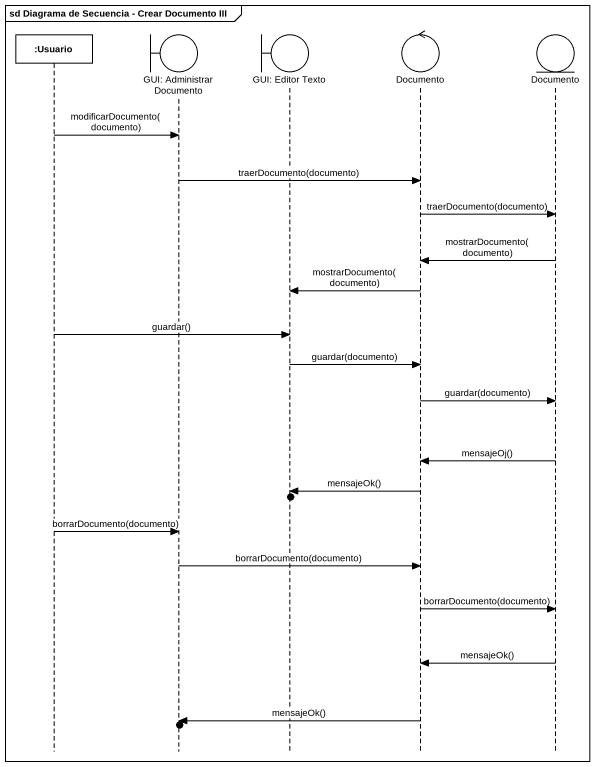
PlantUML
@startuml
mainframe sd Diagrama de Secuencia - Crear Documento III
hide footbox
participant ":Usuario" as Usuario
boundary "GUI: Administrar Documento" as GUI_Administrar_Documento
boundary "GUI: Editor Texto" as GUI_Editor_Texto
control Documento
entity "Documento" as Documento_2

Usuario -> GUI_Administrar_Documento : modificarDocumento(documento)
GUI_Administrar_Documento -> Documento : traerDocumento(documento)
Documento -> Documento_2 : traerDocumento(documento)
Documento_2 -> Documento : mostrarDocumento(documento)
Documento -> GUI_Editor_Texto : mostrarDocumento(documento)
Usuario -> GUI_Editor_Texto : guardar()
GUI_Editor_Texto -> Documento : guardar(documento)
Documento -> Documento_2 : guardar(documento)
Documento_2 -> Documento : mensajeOj()
Documento -> GUI_Editor_Texto : mensajeOk()
Usuario -> GUI_Administrar_Documento : borrarDocumento(documento)
GUI_Administrar_Documento -> Documento : borrarDocumento(documento)
Documento -> Documento_2 : borrarDocumento(documento)
Documento_2 -> Documento : mensajeOk()
Documento -> GUI_Administrar_Documento : mensajeOk()
@enduml
